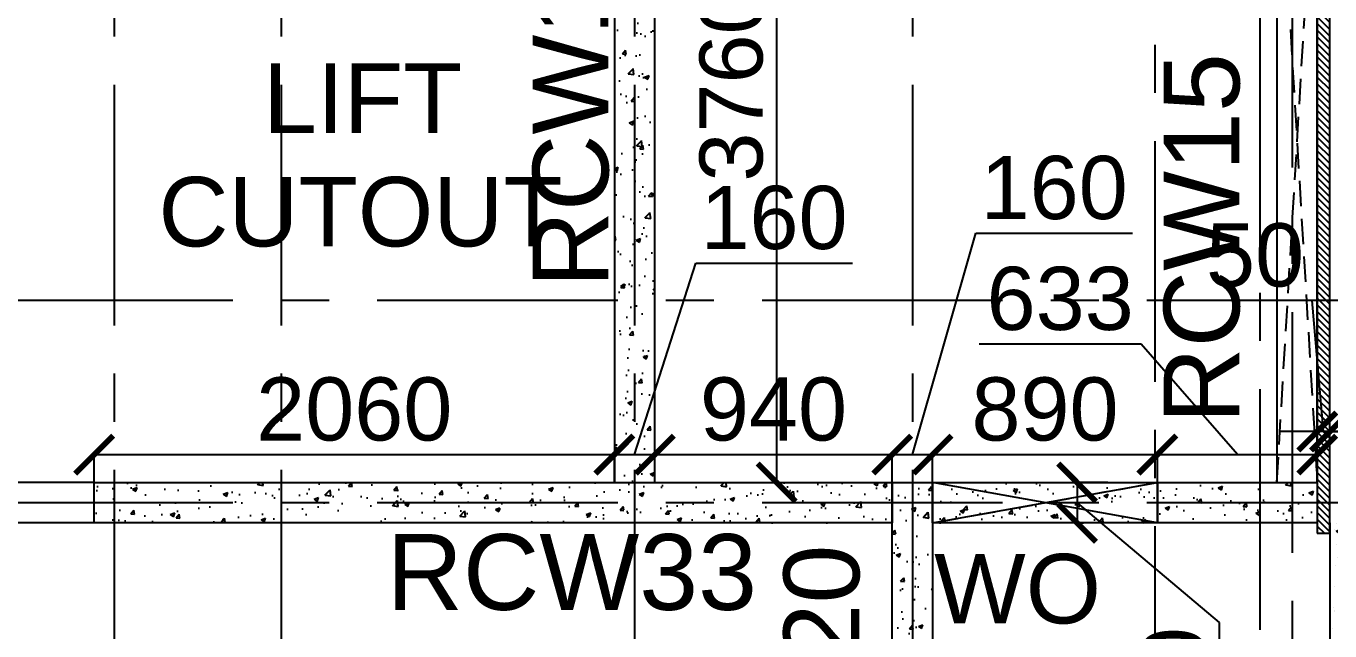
# Model space of a CAD drawing. Header units: inches. Extents: x 207135 to 337634, y -175669 to -89669.
# Drawn here: x 260071 to 265234, y -112270 to -109877 of the extents above; entities that cross this region are included whole.
import ezdxf

# ---------------------------------------------------------------- set-up
doc = ezdxf.new("R2010")
doc.units = ezdxf.units.IN
doc.header["$MEASUREMENT"] = 0
doc.linetypes.add('CENTER', pattern=[50.8, 31.75, -6.35, 6.35, -6.35])
doc.linetypes.add('Hidden', pattern=[3, 2, -1])
for name, color, linetype in [('160 R.C. WALL HAT', 8, 'Continuous'), ('160 R.C.WALL', 6, 'Continuous'), ('160 WALL  OPENING LINE', 1, 'Continuous'), ('160 WALL OPEING', 1, 'Continuous'), ('2', 1, 'Continuous'), ('DIM', 251, 'Continuous'), ('DOP IN SHEAR WALL', 5, 'Continuous'), ('GRID', 8, 'CENTER'), ('SHEAR WALL NAME', 3, 'Continuous'), ('TEXT-1', 3, 'Continuous')]:
    doc.layers.add(name, color=color, linetype=linetype)
doc.layers.add('text', color=4, linetype='Continuous', lineweight=30)
doc.styles.add('T200', font='sanss___.ttf', dxfattribs={"height": 250})
doc.styles.add('T300', font='sanss___.ttf', dxfattribs={"height": 350})
doc.dimstyles.new('T 200', dxfattribs={"dimtxt": 250, "dimasz": 150, "dimexe": 1, "dimexo": 0, "dimgap": 50, "dimtad": 1, "dimdec": 0, "dimdsep": 46, "dimtxsty": 'T200', "dimblk": 'ARCHTICK', "dimcen": 2.5, "dimdle": 1, "dimclrd": 5, "dimclre": 253, "dimclrt": 1, "dimadec": 0, "dimazin": 0, "dimtfac": 1, "dimtdec": 0, "dimtmove": 2, "dimatfit": 3, "dimfxl": 0, "dimarcsym": 0})
pattern_1 = [(50, (2165821.26, 281347.85), (179.315046, -15.688034), [18.75, -206.25]), (355, (2165821.26, 281347.85), (-34.687833, 188.048033), [15, -165]), (100.451444, (2165836.2, 281346.54), (144.627212, 172.359998), [15.935048, -175.285528]), (46.1842, (2165821.26, 281397.85), (266.810333, -41.37982), [28.125, -309.375]), (96.635635, (2165843.5, 281394.4), (233.665486, 243.52965), [23.902586, -262.92844]), (351.184164, (2165821.26, 281397.85), (233.665486, 243.52965), [22.5, -247.5]), (21, (2165846.26, 281385.35), (149.226763, -100.654723), [18.75, -206.25]), (326, (2165846.26, 281385.35), (60.828833, 181.287511), [15, -165]), (71.451445, (2165858.7, 281376.96), (210.055594, 80.632788), [15.935047, -175.285528]), (37.5, (2165821.26, 281347.85), (3.0399638, 83.2234635), [0, -163, 0, -167.5, 0, -165.625]), (7.5, (2165821.26, 281347.85), (65.7673844, 98.602928), [0, -95.5, 0, -159.25, 0, -63.125]), (327.5, (2165765.51, 281347.85), (133.455609, -5.638718), [0, -62.5, 0, -195, 0, -258.75]), (317.5, (2165740.51, 281347.85), (145.796542, 25.0262456), [0, -81.25, 0, -129.5, 0, -183.75])]

# ---------------------------------------------------------------- blocks, each defined once
blk = doc.blocks.new('_ARCHTICK')
at = {"color": 0, "linetype": 'ByBlock', "const_width": 0.15}
blk.add_lwpolyline([(-0.5, -0.5), (0.5, 0.5)], dxfattribs=at)
blk = doc.blocks.new('*D374')
at = {"layer": 'Defpoints', "color": 0}
for p in [(259896.8, -111842.5), (260340.7, -111842.5, 14.7), (260300.7, -113642.5, 14.7)]:
    blk.add_point(p, dxfattribs=at)
at = {"layer": 'DIM', "color": 253, "lineweight": -2}
for p, q in [((260340.7, -111842.5), (259895.8, -111842.5)), ((260300.7, -113642.5), (259895.8, -113642.5))]:
    blk.add_line(p, q, dxfattribs=at)
at = {"layer": 'DIM', "color": 5, "lineweight": -2}
blk.add_line((259896.8, -113643.5), (259896.8, -111841.5), dxfattribs=at)
at = {"layer": 'DIM', "color": 5, "lineweight": -2, "xscale": 150, "yscale": 150, "zscale": 150}
for p, rotation in [((259896.8, -111842.5), 90), ((259896.8, -113642.5), 270)]:
    blk.add_blockref('_ARCHTICK', p, dxfattribs=dict(at, rotation=rotation))
at = {"layer": 'DIM', "color": 1, "insert": (259718.1, -112742.5), "char_height": 250, "attachment_point": 5, "rotation": 90, "style": 'T200'}
blk.add_mtext('1800', dxfattribs=at)
blk = doc.blocks.new('*D375')
at = {"layer": 'Defpoints', "color": 0}
for p in [(259896.8, -111682.5), (260340.7, -111682.5, 14.7), (260340.7, -111842.5, 14.7)]:
    blk.add_point(p, dxfattribs=at)
at = {"layer": 'DIM', "color": 253, "lineweight": -2}
for p, q in [((260340.7, -111682.5), (259895.8, -111682.5)), ((260340.7, -111842.5), (259895.8, -111842.5))]:
    blk.add_line(p, q, dxfattribs=at)
at = {"layer": 'DIM', "color": 5, "lineweight": -2}
blk.add_line((259896.8, -111843.5), (259896.8, -111681.5), dxfattribs=at)
at = {"layer": 'DIM', "color": 5, "lineweight": -2, "xscale": 150, "yscale": 150, "zscale": 150}
for p, rotation in [((259896.8, -111682.5), 90), ((259896.8, -111842.5), 270)]:
    blk.add_blockref('_ARCHTICK', p, dxfattribs=dict(at, rotation=rotation))
at = {"layer": 'DIM', "color": 1, "insert": (259691.9, -111762.5), "char_height": 250, "attachment_point": 5, "rotation": 90, "style": 'T200'}
blk.add_mtext('160', dxfattribs=at)
blk = doc.blocks.new('*D376')
at = {"layer": 'Defpoints', "color": 0}
for p in [(259896.8, -109082.5), (260340.7, -109082.5, 14.7), (260340.7, -111682.5, 14.7)]:
    blk.add_point(p, dxfattribs=at)
at = {"layer": 'DIM', "color": 253, "lineweight": -2}
for p, q in [((260340.7, -109082.5), (259895.8, -109082.5)), ((260340.7, -111682.5), (259895.8, -111682.5))]:
    blk.add_line(p, q, dxfattribs=at)
at = {"layer": 'DIM', "color": 5, "lineweight": -2}
blk.add_line((259896.8, -111683.5), (259896.8, -109081.5), dxfattribs=at)
at = {"layer": 'DIM', "color": 5, "lineweight": -2, "xscale": 150, "yscale": 150, "zscale": 150}
for p, rotation in [((259896.8, -109082.5), 90), ((259896.8, -111682.5), 270)]:
    blk.add_blockref('_ARCHTICK', p, dxfattribs=dict(at, rotation=rotation))
at = {"layer": 'DIM', "color": 1, "insert": (259717.9, -110382.5), "char_height": 250, "attachment_point": 5, "rotation": 90, "style": 'T200'}
blk.add_mtext('2600', dxfattribs=at)
blk = doc.blocks.new('*D384')
at = {"layer": 'Defpoints', "color": 0}
for p in [(262560.7, -107922.5, 14.7), (263043.3, -107922.5), (262600.7, -111682.5, 14.7)]:
    blk.add_point(p, dxfattribs=at)
at = {"layer": 'DIM', "color": 253, "lineweight": -2}
for p, q in [((262560.7, -107922.5), (263044.3, -107922.5)), ((262600.7, -111682.5), (263044.3, -111682.5))]:
    blk.add_line(p, q, dxfattribs=at)
at = {"layer": 'DIM', "color": 5, "lineweight": -2}
blk.add_line((263043.3, -111683.5), (263043.3, -107921.5), dxfattribs=at)
at = {"layer": 'DIM', "color": 5, "lineweight": -2, "xscale": 150, "yscale": 150, "zscale": 150}
for p, rotation in [((263043.3, -107922.5), 90), ((263043.3, -111682.5), 270)]:
    blk.add_blockref('_ARCHTICK', p, dxfattribs=dict(at, rotation=rotation))
at = {"layer": 'DIM', "color": 1, "insert": (262864.3, -110103.6), "char_height": 250, "attachment_point": 5, "rotation": 90, "style": 'T200'}
blk.add_mtext('3760', dxfattribs=at)
blk = doc.blocks.new('*D385')
at = {"layer": 'Defpoints', "color": 0}
for p in [(262400.7, -111572.1), (260340.7, -111682.5, 14.7), (262400.7, -111682.5, 14.7)]:
    blk.add_point(p, dxfattribs=at)
at = {"layer": 'DIM', "color": 5, "lineweight": -2}
blk.add_line((260339.7, -111572.1), (262401.7, -111572.1), dxfattribs=at)
at = {"layer": 'DIM', "color": 253, "lineweight": -2}
for p, q in [((260340.7, -111682.5), (260340.7, -111571.1)), ((262400.7, -111682.5), (262400.7, -111571.1))]:
    blk.add_line(p, q, dxfattribs=at)
at = {"layer": 'DIM', "color": 5, "lineweight": -2, "xscale": 150, "yscale": 150, "zscale": 150, "rotation": 180}
blk.add_blockref('_ARCHTICK', (260340.7, -111572.1), dxfattribs=at)
at = {"layer": 'DIM', "color": 5, "lineweight": -2, "xscale": 150, "yscale": 150, "zscale": 150}
blk.add_blockref('_ARCHTICK', (262400.7, -111572.1), dxfattribs=at)
at = {"layer": 'DIM', "color": 1, "insert": (261370.7, -111393.2), "char_height": 250, "attachment_point": 5, "style": 'T200'}
blk.add_mtext('2060', dxfattribs=at)
blk = doc.blocks.new('*D386')
at = {"layer": 'Defpoints', "color": 0}
for p in [(262560.7, -111572.1), (262400.7, -111682.5, 14.7), (262560.7, -111682.5, 14.7)]:
    blk.add_point(p, dxfattribs=at)
at = {"layer": 'DIM', "color": 5, "lineweight": -2}
for p, q in [((262480.7, -111572.1), (262722.7, -110814.4)), ((262722.7, -110814.4), (263342.9, -110814.4)), ((262399.7, -111572.1), (262561.7, -111572.1))]:
    blk.add_line(p, q, dxfattribs=at)
at = {"layer": 'DIM', "color": 253, "lineweight": -2}
for p, q in [((262400.7, -111682.5), (262400.7, -111571.1)), ((262560.7, -111682.5), (262560.7, -111571.1))]:
    blk.add_line(p, q, dxfattribs=at)
at = {"layer": 'DIM', "color": 5, "lineweight": -2, "xscale": 150, "yscale": 150, "zscale": 150, "rotation": 180}
blk.add_blockref('_ARCHTICK', (262400.7, -111572.1), dxfattribs=at)
at = {"layer": 'DIM', "color": 5, "lineweight": -2, "xscale": 150, "yscale": 150, "zscale": 150}
blk.add_blockref('_ARCHTICK', (262560.7, -111572.1), dxfattribs=at)
at = {"layer": 'DIM', "color": 1, "insert": (263032.8, -110635.5), "char_height": 250, "attachment_point": 5, "style": 'T200'}
blk.add_mtext('160', dxfattribs=at)
blk = doc.blocks.new('*D387')
at = {"layer": 'Defpoints', "color": 0}
for p in [(263500.7, -111572.1), (262560.7, -111682.5, 14.7), (263500.7, -111682.5, 14.7)]:
    blk.add_point(p, dxfattribs=at)
at = {"layer": 'DIM', "color": 5, "lineweight": -2}
blk.add_line((262559.7, -111572.1), (263501.7, -111572.1), dxfattribs=at)
at = {"layer": 'DIM', "color": 253, "lineweight": -2}
for p, q in [((262560.7, -111682.5), (262560.7, -111571.1)), ((263500.7, -111682.5), (263500.7, -111571.1))]:
    blk.add_line(p, q, dxfattribs=at)
at = {"layer": 'DIM', "color": 5, "lineweight": -2, "xscale": 150, "yscale": 150, "zscale": 150, "rotation": 180}
blk.add_blockref('_ARCHTICK', (262560.7, -111572.1), dxfattribs=at)
at = {"layer": 'DIM', "color": 5, "lineweight": -2, "xscale": 150, "yscale": 150, "zscale": 150}
blk.add_blockref('_ARCHTICK', (263500.7, -111572.1), dxfattribs=at)
at = {"layer": 'DIM', "color": 1, "insert": (263030.7, -111393.3), "char_height": 250, "attachment_point": 5, "style": 'T200'}
blk.add_mtext('940', dxfattribs=at)
blk = doc.blocks.new('*D388')
at = {"layer": 'Defpoints', "color": 0}
for p in [(263660.7, -111572.1), (263500.7, -111682.5, 14.7), (263660.7, -111682.5, 14.7)]:
    blk.add_point(p, dxfattribs=at)
at = {"layer": 'DIM', "color": 5, "lineweight": -2}
for p, q in [((263580.7, -111572.1), (263832, -110695.9)), ((263832, -110695.9), (264452.2, -110695.9)), ((263499.7, -111572.1), (263661.7, -111572.1))]:
    blk.add_line(p, q, dxfattribs=at)
at = {"layer": 'DIM', "color": 253, "lineweight": -2}
for p, q in [((263500.7, -111682.5), (263500.7, -111571.1)), ((263660.7, -111682.5), (263660.7, -111571.1))]:
    blk.add_line(p, q, dxfattribs=at)
at = {"layer": 'DIM', "color": 5, "lineweight": -2, "xscale": 150, "yscale": 150, "zscale": 150, "rotation": 180}
blk.add_blockref('_ARCHTICK', (263500.7, -111572.1), dxfattribs=at)
at = {"layer": 'DIM', "color": 5, "lineweight": -2, "xscale": 150, "yscale": 150, "zscale": 150}
blk.add_blockref('_ARCHTICK', (263660.7, -111572.1), dxfattribs=at)
at = {"layer": 'DIM', "color": 1, "insert": (264142.1, -110516.9), "char_height": 250, "attachment_point": 5, "style": 'T200'}
blk.add_mtext('160', dxfattribs=at)
blk = doc.blocks.new('*D389')
at = {"layer": 'Defpoints', "color": 0}
for p in [(264550.7, -111572.1), (263660.7, -111682.5, 14.7), (264550.7, -111682.5, 14.7)]:
    blk.add_point(p, dxfattribs=at)
at = {"layer": 'DIM', "color": 5, "lineweight": -2}
blk.add_line((263659.7, -111572.1), (264551.7, -111572.1), dxfattribs=at)
at = {"layer": 'DIM', "color": 253, "lineweight": -2}
for p, q in [((263660.7, -111682.5), (263660.7, -111571.1)), ((264550.7, -111682.5), (264550.7, -111571.1))]:
    blk.add_line(p, q, dxfattribs=at)
at = {"layer": 'DIM', "color": 5, "lineweight": -2, "xscale": 150, "yscale": 150, "zscale": 150, "rotation": 180}
blk.add_blockref('_ARCHTICK', (263660.7, -111572.1), dxfattribs=at)
at = {"layer": 'DIM', "color": 5, "lineweight": -2, "xscale": 150, "yscale": 150, "zscale": 150}
blk.add_blockref('_ARCHTICK', (264550.7, -111572.1), dxfattribs=at)
at = {"layer": 'DIM', "color": 1, "insert": (264105.7, -111393.3), "char_height": 250, "attachment_point": 5, "style": 'T200'}
blk.add_mtext('890', dxfattribs=at)
blk = doc.blocks.new('*D390')
at = {"layer": 'Defpoints', "color": 0}
for p in [(265183.9, -111572.1), (264550.7, -111682.5, 0), (265183.9, -111682.5, 14.7)]:
    blk.add_point(p, dxfattribs=at)
at = {"layer": 'DIM', "color": 5, "lineweight": -2}
for p, q in [((264486.2, -111134.7), (263845.4, -111134.7)), ((264867.3, -111572.1), (264486.2, -111134.7)), ((264549.7, -111572.1), (265184.9, -111572.1))]:
    blk.add_line(p, q, dxfattribs=at)
at = {"layer": 'DIM', "color": 253, "lineweight": -2}
for p, q in [((264550.7, -111682.5), (264550.7, -111571.1)), ((265183.9, -111682.5), (265183.9, -111571.1))]:
    blk.add_line(p, q, dxfattribs=at)
at = {"layer": 'DIM', "color": 5, "lineweight": -2, "xscale": 150, "yscale": 150, "zscale": 150, "rotation": 180}
blk.add_blockref('_ARCHTICK', (264550.7, -111572.1), dxfattribs=at)
at = {"layer": 'DIM', "color": 5, "lineweight": -2, "xscale": 150, "yscale": 150, "zscale": 150}
blk.add_blockref('_ARCHTICK', (265183.9, -111572.1), dxfattribs=at)
at = {"layer": 'DIM', "color": 1, "insert": (264165.8, -110955.7), "char_height": 250, "attachment_point": 5, "style": 'T200'}
blk.add_mtext('633', dxfattribs=at)
blk = doc.blocks.new('*D391')
at = {"layer": 'Defpoints', "color": 0}
for p in [(264354.3, -111682.5, 14.7), (264233, -111842.5), (264354.3, -111842.5, 14.7)]:
    blk.add_point(p, dxfattribs=at)
at = {"layer": 'DIM', "color": 253, "lineweight": -2}
for p, q in [((264354.3, -111682.5), (264232, -111682.5)), ((264354.3, -111842.5), (264232, -111842.5))]:
    blk.add_line(p, q, dxfattribs=at)
at = {"layer": 'DIM', "color": 5, "lineweight": -2}
for p, q in [((264233, -111681.5), (264233, -111843.5)), ((264233, -111762.5), (264795.8, -112236.3)), ((264795.8, -112236.3), (264795.8, -112856.5))]:
    blk.add_line(p, q, dxfattribs=at)
at = {"layer": 'DIM', "color": 5, "lineweight": -2, "xscale": 150, "yscale": 150, "zscale": 150}
for p, rotation in [((264233, -111682.5), 90), ((264233, -111842.5), 270)]:
    blk.add_blockref('_ARCHTICK', p, dxfattribs=dict(at, rotation=rotation))
at = {"layer": 'DIM', "color": 1, "insert": (264616.8, -112546.4), "char_height": 250, "attachment_point": 5, "rotation": 90, "style": 'T200'}
blk.add_mtext('160', dxfattribs=at)
blk = doc.blocks.new('*D635')
at = {"layer": 'Defpoints', "color": 0}
for p in [(265233.9, -111480.8), (265233.9, -111662.5, 14.7), (268656, -111682.5, 14.7)]:
    blk.add_point(p, dxfattribs=at)
at = {"layer": 'DIM', "color": 5, "lineweight": -2}
blk.add_line((268657, -111480.8), (265232.9, -111480.8), dxfattribs=at)
at = {"layer": 'DIM', "color": 253, "lineweight": -2}
for p, q in [((265233.9, -111662.5), (265233.9, -111479.8)), ((268656, -111682.5), (268656, -111479.8))]:
    blk.add_line(p, q, dxfattribs=at)
at = {"layer": 'DIM', "color": 5, "lineweight": -2, "xscale": 150, "yscale": 150, "zscale": 150, "rotation": 180}
blk.add_blockref('_ARCHTICK', (265233.9, -111480.8), dxfattribs=at)
at = {"layer": 'DIM', "color": 5, "lineweight": -2, "xscale": 150, "yscale": 150, "zscale": 150}
blk.add_blockref('_ARCHTICK', (268656, -111480.8), dxfattribs=at)
at = {"layer": 'DIM', "color": 1, "insert": (266944.9, -111301.9), "char_height": 250, "attachment_point": 5, "style": 'T200'}
blk.add_mtext('3422', dxfattribs=at)
blk = doc.blocks.new('*D636')
at = {"layer": 'Defpoints', "color": 0}
for p in [(265183.9, -111480.8), (265183.9, -111662.5, 14.7), (265233.9, -111662.5, 14.7)]:
    blk.add_point(p, dxfattribs=at)
at = {"layer": 'DIM', "color": 5, "lineweight": -2}
for p, q in [((265163.8, -110962.5), (264711.2, -110962.5)), ((265208.9, -111480.8), (265163.8, -110962.5)), ((265183.9, -111480.8), (265033.9, -111480.8)), ((265233.9, -111480.8), (265183.9, -111480.8)), ((265233.9, -111480.8), (265183.9, -111480.8)), ((265233.9, -111480.8), (265383.9, -111480.8))]:
    blk.add_line(p, q, dxfattribs=at)
at = {"layer": 'DIM', "color": 253, "lineweight": -2}
for p, q in [((265183.9, -111662.5), (265183.9, -111479.8)), ((265233.9, -111662.5), (265233.9, -111479.8))]:
    blk.add_line(p, q, dxfattribs=at)
at = {"layer": 'DIM', "color": 5, "lineweight": -2, "xscale": 150, "yscale": 150, "zscale": 150}
blk.add_blockref('_ARCHTICK', (265183.9, -111480.8), dxfattribs=at)
at = {"layer": 'DIM', "color": 5, "lineweight": -2, "xscale": 150, "yscale": 150, "zscale": 150, "rotation": 180}
blk.add_blockref('_ARCHTICK', (265233.9, -111480.8), dxfattribs=at)
at = {"layer": 'DIM', "color": 1, "insert": (264937.5, -110783.7), "char_height": 250, "attachment_point": 5, "style": 'T200'}
blk.add_mtext('50', dxfattribs=at)

msp = doc.modelspace()

# ---------------------------------------------------------------- hatches: boundary and pattern name
at = {"layer": '160 R.C. WALL HAT'}
h = msp.add_hatch(dxfattribs=at)
h.set_pattern_fill('AR-CONC', color=256, scale=25)
h.set_pattern_definition([(50, (2167721.26, 281507.85), (179.315046, -15.688034), [18.75, -206.25]), (355, (2167721.26, 281507.85), (-34.687833, 188.048033), [15, -165]), (100.451444, (2167736.2, 281506.54), (144.627212, 172.359998), [15.935048, -175.285528]), (46.1842, (2167721.26, 281557.85), (266.810333, -41.37982), [28.125, -309.375]), (96.635635, (2167743.5, 281554.4), (233.665486, 243.52965), [23.902586, -262.92844]), (351.184164, (2167721.26, 281557.85), (233.665486, 243.52965), [22.5, -247.5]), (21, (2167746.26, 281545.35), (149.226763, -100.654723), [18.75, -206.25]), (326, (2167746.26, 281545.35), (60.828833, 181.287511), [15, -165]), (71.451445, (2167758.7, 281536.96), (210.055594, 80.632788), [15.935047, -175.285528]), (37.5, (2167721.26, 281507.85), (3.0399638, 83.2234635), [0, -163, 0, -167.5, 0, -165.625]), (7.5, (2167721.26, 281507.85), (65.7673844, 98.602928), [0, -95.5, 0, -159.25, 0, -63.125]), (327.5, (2167665.51, 281507.85), (133.455609, -5.638718), [0, -62.5, 0, -195, 0, -258.75]), (317.5, (2167640.51, 281507.85), (145.796542, 25.0262456), [0, -81.25, 0, -129.5, 0, -183.75])])
h.paths.add_polyline_path([(262400.7, -111682.5), (262560.7, -111682.5), (262560.7, -107922.5), (262400.7, -107922.5)])
h = msp.add_hatch(dxfattribs=at)
h.set_pattern_fill('AR-CONC', color=256, scale=25)
h.set_pattern_definition(pattern_1)
h.paths.add_polyline_path([(260340.7, -111682.5), (263500.7, -111682.5), (263500.7, -111842.5), (260340.7, -111842.5)])
h = msp.add_hatch(dxfattribs=at)
h.set_pattern_fill('AR-CONC', color=256, scale=25)
h.set_pattern_definition(pattern_1)
h.paths.add_polyline_path([(263500.7, -111682.5), (263660.7, -111682.5), (263660.7, -113642.5), (263500.7, -113642.5)])
h = msp.add_hatch(dxfattribs=at)
h.set_pattern_fill('AR-CONC', color=256, scale=25)
h.set_pattern_definition([(50, (-60178.57, 174462.21), (179.315046, -15.688034), [18.75, -206.25]), (355, (-60178.57, 174462.21), (-34.68783, 188.04803), [15, -165]), (100.451444, (-60163.63, 174460.9), (144.62721, 172.36), [15.93505, -175.28553]), (46.1842, (-60178.57, 174512.21), (266.81033, -41.37982), [28.125, -309.375]), (96.635635, (-60156.34, 174508.76), (233.66549, 243.52965), [23.90259, -262.92844]), (351.184164, (-60178.57, 174512.2), (233.66549, 243.52965), [22.5, -247.5]), (21, (-60153.57, 174499.71), (149.226763, -100.654723), [18.75, -206.25]), (326, (-60153.57, 174499.71), (60.82883, 181.28751), [15, -165]), (71.451445, (-60141.14, 174491.32), (210.055594, 80.63279), [15.93505, -175.28553]), (37.5, (-60178.57, 174462.21), (3.039964, 83.223463), [0, -163, 0, -167.5, 0, -165.625]), (7.5, (-60178.57, 174462.21), (65.767384, 98.602928), [0, -95.5, 0, -159.25, 0, -63.125]), (327.5, (-60234.32, 174462.21), (133.455609, -5.638718), [0, -62.5, 0, -195, 0, -258.75]), (317.5, (-60259.32, 174462.21), (145.796542, 25.026246), [0, -81.25, 0, -129.5, 0, -183.75])])
h.paths.add_polyline_path([(263660.7, -111682.5), (264550.7, -111682.5), (264550.7, -111842.5), (263660.7, -111842.5)])
h = msp.add_hatch(dxfattribs=at)
h.set_pattern_fill('AR-CONC', color=256, scale=25)
h.set_pattern_definition([(50, (2153647.95, 281347.85), (179.315046, -15.688034), [18.75, -206.25]), (355, (2153647.95, 281347.85), (-34.687833, 188.048033), [15, -165]), (100.451444, (2153662.9, 281346.54), (144.627212, 172.359998), [15.935048, -175.285528]), (46.1842, (2153647.95, 281397.85), (266.810333, -41.37982), [28.125, -309.375]), (96.635635, (2153670.19, 281394.4), (233.665486, 243.52965), [23.902586, -262.92844]), (351.184164, (2153647.95, 281397.85), (233.665486, 243.52965), [22.5, -247.5]), (21, (2153672.95, 281385.35), (149.226763, -100.654723), [18.75, -206.25]), (326, (2153672.95, 281385.35), (60.828833, 181.287511), [15, -165]), (71.451445, (2153685.39, 281376.96), (210.055594, 80.632788), [15.935047, -175.285528]), (37.5, (2153647.95, 281347.85), (3.0399638, 83.2234635), [0, -163, 0, -167.5, 0, -165.625]), (7.5, (2153647.95, 281347.85), (65.7673844, 98.602928), [0, -95.5, 0, -159.25, 0, -63.125]), (327.5, (2153592.2, 281347.85), (133.455609, -5.638718), [0, -62.5, 0, -195, 0, -258.75]), (317.5, (2153567.2, 281347.85), (145.796542, 25.0262456), [0, -81.25, 0, -129.5, 0, -183.75])])
h.paths.add_polyline_path([(264550.7, -111682.5), (265183.9, -111682.5), (265183.9, -111842.5), (264550.7, -111842.5)])
h = msp.add_hatch(dxfattribs=at)
h.set_pattern_fill('AR-CONC', color=256, scale=25)
h.set_pattern_definition([(50, (2161803.26, 279547.85), (179.315046, -15.688034), [18.75, -206.25]), (355, (2161803.26, 279547.85), (-34.687833, 188.048033), [15, -165]), (100.451444, (2161818.2, 279546.54), (144.627212, 172.359998), [15.935048, -175.285528]), (46.1842, (2161803.26, 279597.85), (266.810333, -41.37982), [28.125, -309.375]), (96.635635, (2161825.5, 279594.4), (233.665486, 243.52965), [23.902586, -262.92844]), (351.184164, (2161803.26, 279597.85), (233.665486, 243.52965), [22.5, -247.5]), (21, (2161828.26, 279585.35), (149.226763, -100.654723), [18.75, -206.25]), (326, (2161828.26, 279585.35), (60.828833, 181.287511), [15, -165]), (71.451445, (2161840.7, 279576.96), (210.055594, 80.632788), [15.935047, -175.285528]), (37.5, (2161803.26, 279547.85), (3.0399638, 83.2234635), [0, -163, 0, -167.5, 0, -165.625]), (7.5, (2161803.26, 279547.85), (65.7673844, 98.602928), [0, -95.5, 0, -159.25, 0, -63.125]), (327.5, (2161747.51, 279547.85), (133.455609, -5.638718), [0, -62.5, 0, -195, 0, -258.75]), (317.5, (2161722.51, 279547.85), (145.796542, 25.0262456), [0, -81.25, 0, -129.5, 0, -183.75])])
h.paths.add_polyline_path([(265233.9, -111842.5), (265393.9, -111842.5), (265393.9, -113642.5), (265233.9, -113642.5)])
at = {"layer": '2'}
h = msp.add_hatch(dxfattribs=at)
h.set_pattern_fill('ANSI31', color=256, scale=150, style=0)
h.set_pattern_definition([(135, (303143.402, 17027.666), (13.2582521, 13.2582521), [])])
h.paths.add_polyline_path([(265183.9, -111882.5), (265233.9, -111882.5), (265233.9, -107922.5), (265183.9, -107922.5)])

# ---------------------------------------------------------------- linework, layer by layer
at = {"layer": '160 R.C. WALL HAT'}
msp.add_line((264550.7, -111842.5, 14.7), (263660.7, -111682.5, 14.7), dxfattribs=at)
at = {"layer": '160 R.C.WALL'}
msp.add_line((265233.9, -111842.5, 14.7), (265233.9, -113642.5, 14.7), dxfattribs=at)
for points, elevation in [([(262400.7, -111682.5), (262560.7, -111682.5), (262560.7, -107922.5), (262400.7, -107922.5)], 14.7), ([(260340.7, -111682.5), (263500.7, -111682.5), (263500.7, -111842.5), (260340.7, -111842.5)], 14.7), ([(263500.7, -111682.5), (263660.7, -111682.5), (263660.7, -113642.5), (263500.7, -113642.5)], 14.7), ([(263660.7, -111682.5), (264550.7, -111682.5), (264550.7, -111842.5), (263660.7, -111842.5)], 14.7), ([(264550.7, -111682.5), (265183.9, -111682.5), (265183.9, -111842.5), (264550.7, -111842.5)], 0)]:
    msp.add_lwpolyline(points, close=True, dxfattribs=dict(at, elevation=elevation))
at = {"layer": '160 WALL  OPENING LINE', "elevation": 14.7}
msp.add_lwpolyline([(265183.9, -108992), (265023.9, -108992), (265023.9, -111682.5), (265183.9, -111682.5)], close=True, dxfattribs=at)
at = {"layer": '160 WALL OPEING', "linetype": 'Hidden', "ltscale": 50}
for p, q in [((265023.9, -111682.5, 14.7), (265183.9, -108992, 14.7)), ((265023.9, -108992, 14.7), (265183.9, -111682.5, 14.7)), ((263660.7, -111842.5, 14.7), (264550.7, -111682.5, 14.7))]:
    msp.add_line(p, q, dxfattribs=at)
at = {"layer": '2', "elevation": 14.7}
msp.add_lwpolyline([(265183.9, -111882.5), (265233.9, -111882.5), (265233.9, -107922.5), (265183.9, -107922.5)], close=True, dxfattribs=at)
at = {"layer": 'DOP IN SHEAR WALL'}
for p, q in [((263660.7, -111842.5), (264550.7, -111682.5, 14.7)), ((264550.7, -111842.5, 14.7), (263660.7, -111682.5, 14.7))]:
    msp.add_line(p, q, dxfattribs=at)
at = {"layer": 'DOP IN SHEAR WALL', "elevation": 14.7}
msp.add_lwpolyline([(263660.7, -111682.5), (264550.7, -111682.5), (264550.7, -111842.5), (263660.7, -111842.5)], close=True, dxfattribs=at)
at = {"layer": 'GRID', "ltscale": 30}
for p, q in [((265083.9, -94243.9, 29.5), (265083.9, -126522.9, 29.5)), ((264956, -94548.8, 14.7), (264956, -126522.9, 14.7)), ((260420.7, -94868.8, 14.7), (260420.7, -126522.9, 14.7)), ((261081, -94868.8, 14.7), (261081, -126522.9, 14.7)), ((262480.7, -94868.8, 14.7), (262480.7, -126522.9, 14.7)), ((263580.7, -94868.8, 14.7), (263580.7, -126522.9, 14.7)), ((264541, -95091.5, 14.7), (264541, -126522.9, 14.7)), ((300513.9, -110962.5, 14.7), (213869.4, -110962.5, 14.7)), ((300513.9, -111762.5, 14.7), (213696.9, -111762.5, 14.7))]:
    msp.add_line(p, q, dxfattribs=at)

# ---------------------------------------------------------------- texts
at = {"layer": 'SHEAR WALL NAME', "ltscale": 7, "style": 'T300'}
for s, p in [('RCW19', (262377.2, -110911.1)), ('RCW15', (264875.6, -111450.4)), ('RCW20', (263370.4, -113395.2))]:
    msp.add_text(s, height=300, rotation=90, dxfattribs=at).set_placement(p)
msp.add_text('RCW33', height=300, dxfattribs=at).set_placement((261498.4, -112186.6))
at = {"layer": 'text', "color": 30, "style": 'T300'}
for s, p in [('LIFT', (261009.1, -110299.2)), ('CUTOUT', (260595.4, -110748.3))]:
    msp.add_text(s, height=275, dxfattribs=at).set_placement(p)
at = {"layer": 'TEXT-1', "style": 'T300'}
msp.add_text('WO', height=275, dxfattribs=at).set_placement((263666.7, -112240.1))

# ---------------------------------------------------------------- dimensions: what is measured, and where the dimension line sits
at = {"layer": 'DIM'}
dim = msp.add_linear_dim(base=(263043.3, -107922.5), p1=(262600.7, -111682.5, 14.7), p2=(262560.7, -107922.5, 14.7), angle=90, dimstyle='T 200', dxfattribs=at)
dim.commit()
dim.dimension.update_dxf_attribs({"geometry": '*D384', "text_midpoint": (262864.3, -110103.6), "dimtype": 160})
for base, p1, p2, angle, picture, middle in [((259896.8, -109082.5), (260340.7, -111682.5, 14.7), (260340.7, -109082.5, 14.7), 90, '*D376', (259717.9, -110382.5)), ((265233.9, -111480.8), (268656, -111682.5, 14.7), (265233.9, -111662.5, 14.7), 180, '*D635', (266944.9, -111301.9)), ((259896.8, -111682.5), (260340.7, -111842.5, 14.7), (260340.7, -111682.5, 14.7), 90, '*D375', (259691.9, -111762.5)), ((259896.8, -111842.5), (260300.7, -113642.5, 14.7), (260340.7, -111842.5, 14.7), 90, '*D374', (259718.1, -112742.5))]:
    dim = msp.add_linear_dim(base=base, p1=p1, p2=p2, angle=angle, dimstyle='T 200', dxfattribs=at)
    dim.commit()
    dim.dimension.update_dxf_attribs({"geometry": picture, "text_midpoint": middle})
for base, p1, p2, picture, middle in [((263660.7, -111572.1), (263500.7, -111682.5, 14.7), (263660.7, -111682.5, 14.7), '*D388', (263882, -110695.9)), ((262560.7, -111572.1), (262400.7, -111682.5, 14.7), (262560.7, -111682.5, 14.7), '*D386', (262772.7, -110814.4)), ((265183.9, -111572.1), (264550.7, -111682.5, 0), (265183.9, -111682.5, 14.7), '*D390', (264436.2, -111134.7))]:
    dim = msp.add_linear_dim(base=base, p1=p1, p2=p2, dimstyle='T 200', override={"dimtmove": 1}, dxfattribs=at)
    dim.commit()
    dim.dimension.update_dxf_attribs({"geometry": picture, "text_midpoint": middle, "dimtype": 160})
for base, p1, p2, angle, picture, middle in [((265183.9, -111480.8), (265233.9, -111662.5, 14.7), (265183.9, -111662.5, 14.7), 180, '*D636', (265113.8, -110962.5)), ((264233, -111842.5), (264354.3, -111682.5, 14.7), (264354.3, -111842.5, 14.7), 90, '*D391', (264795.8, -112286.3))]:
    dim = msp.add_linear_dim(base=base, p1=p1, p2=p2, angle=angle, dimstyle='T 200', override={"dimtmove": 1}, dxfattribs=at)
    dim.commit()
    dim.dimension.update_dxf_attribs({"geometry": picture, "text_midpoint": middle, "dimtype": 160})
for base, p1, p2, picture, middle in [((262400.7, -111572.1), (260340.7, -111682.5, 14.7), (262400.7, -111682.5, 14.7), '*D385', (261370.7, -111393.2)), ((263500.7, -111572.1), (262560.7, -111682.5, 14.7), (263500.7, -111682.5, 14.7), '*D387', (263030.7, -111393.3)), ((264550.7, -111572.1), (263660.7, -111682.5, 14.7), (264550.7, -111682.5, 14.7), '*D389', (264105.7, -111393.3))]:
    dim = msp.add_linear_dim(base=base, p1=p1, p2=p2, dimstyle='T 200', dxfattribs=at)
    dim.commit()
    dim.dimension.update_dxf_attribs({"geometry": picture, "text_midpoint": middle})

doc.saveas('drawing.dxf')
